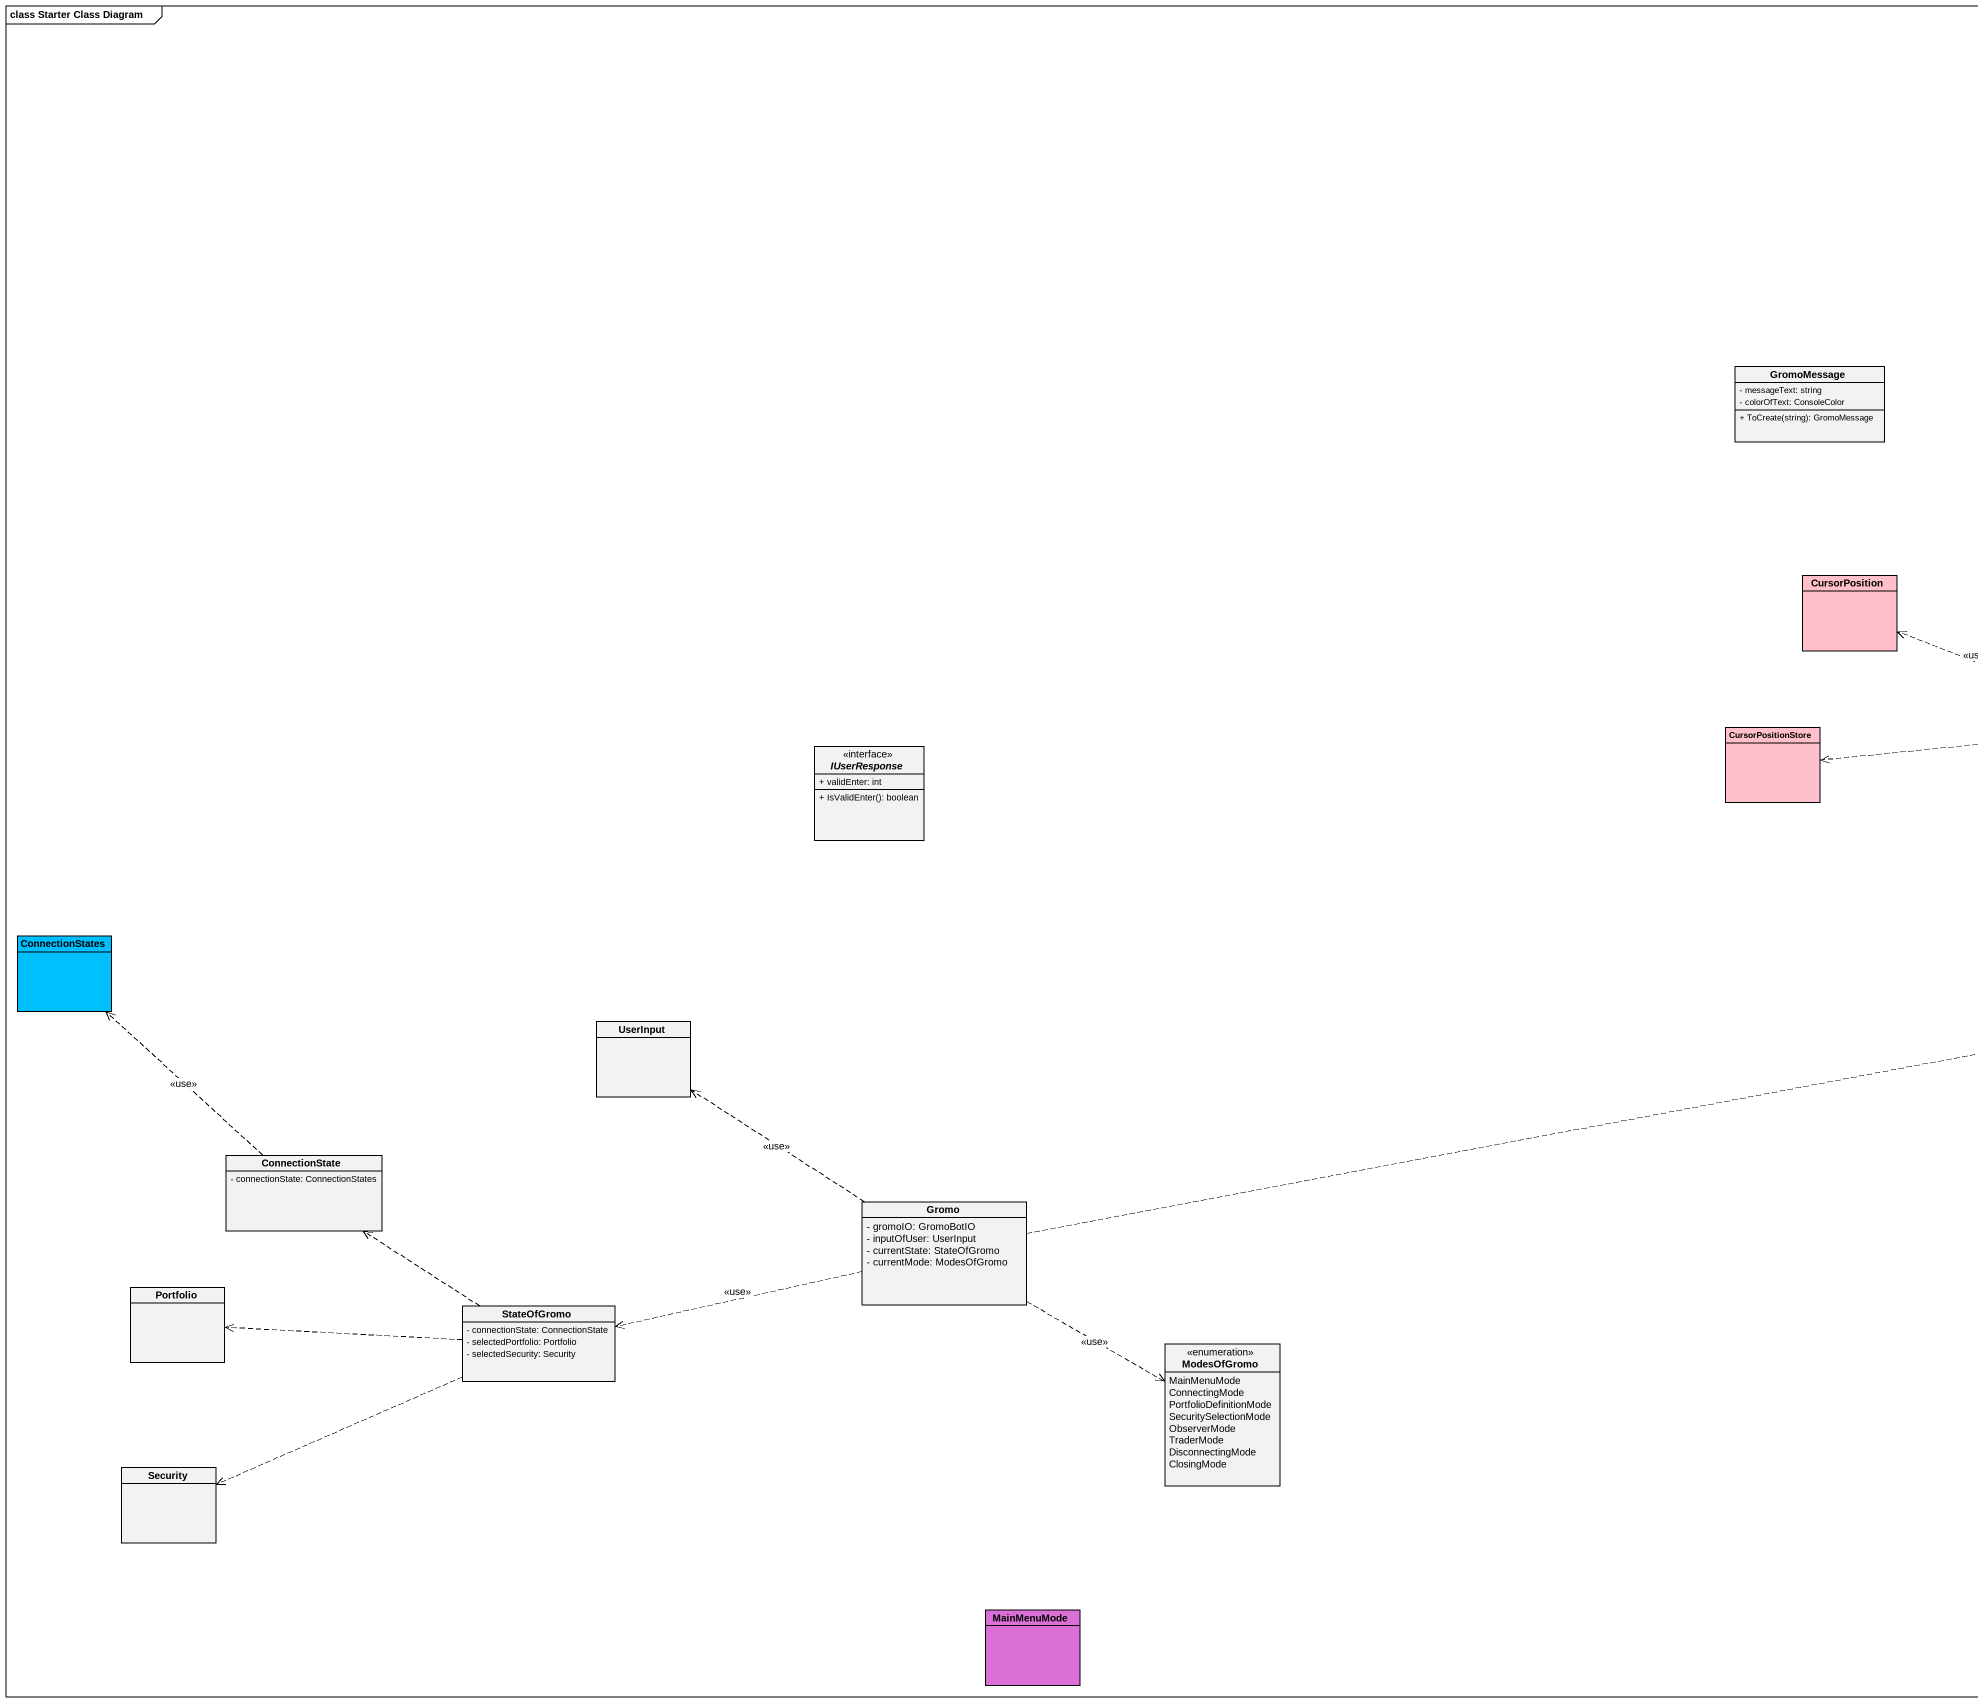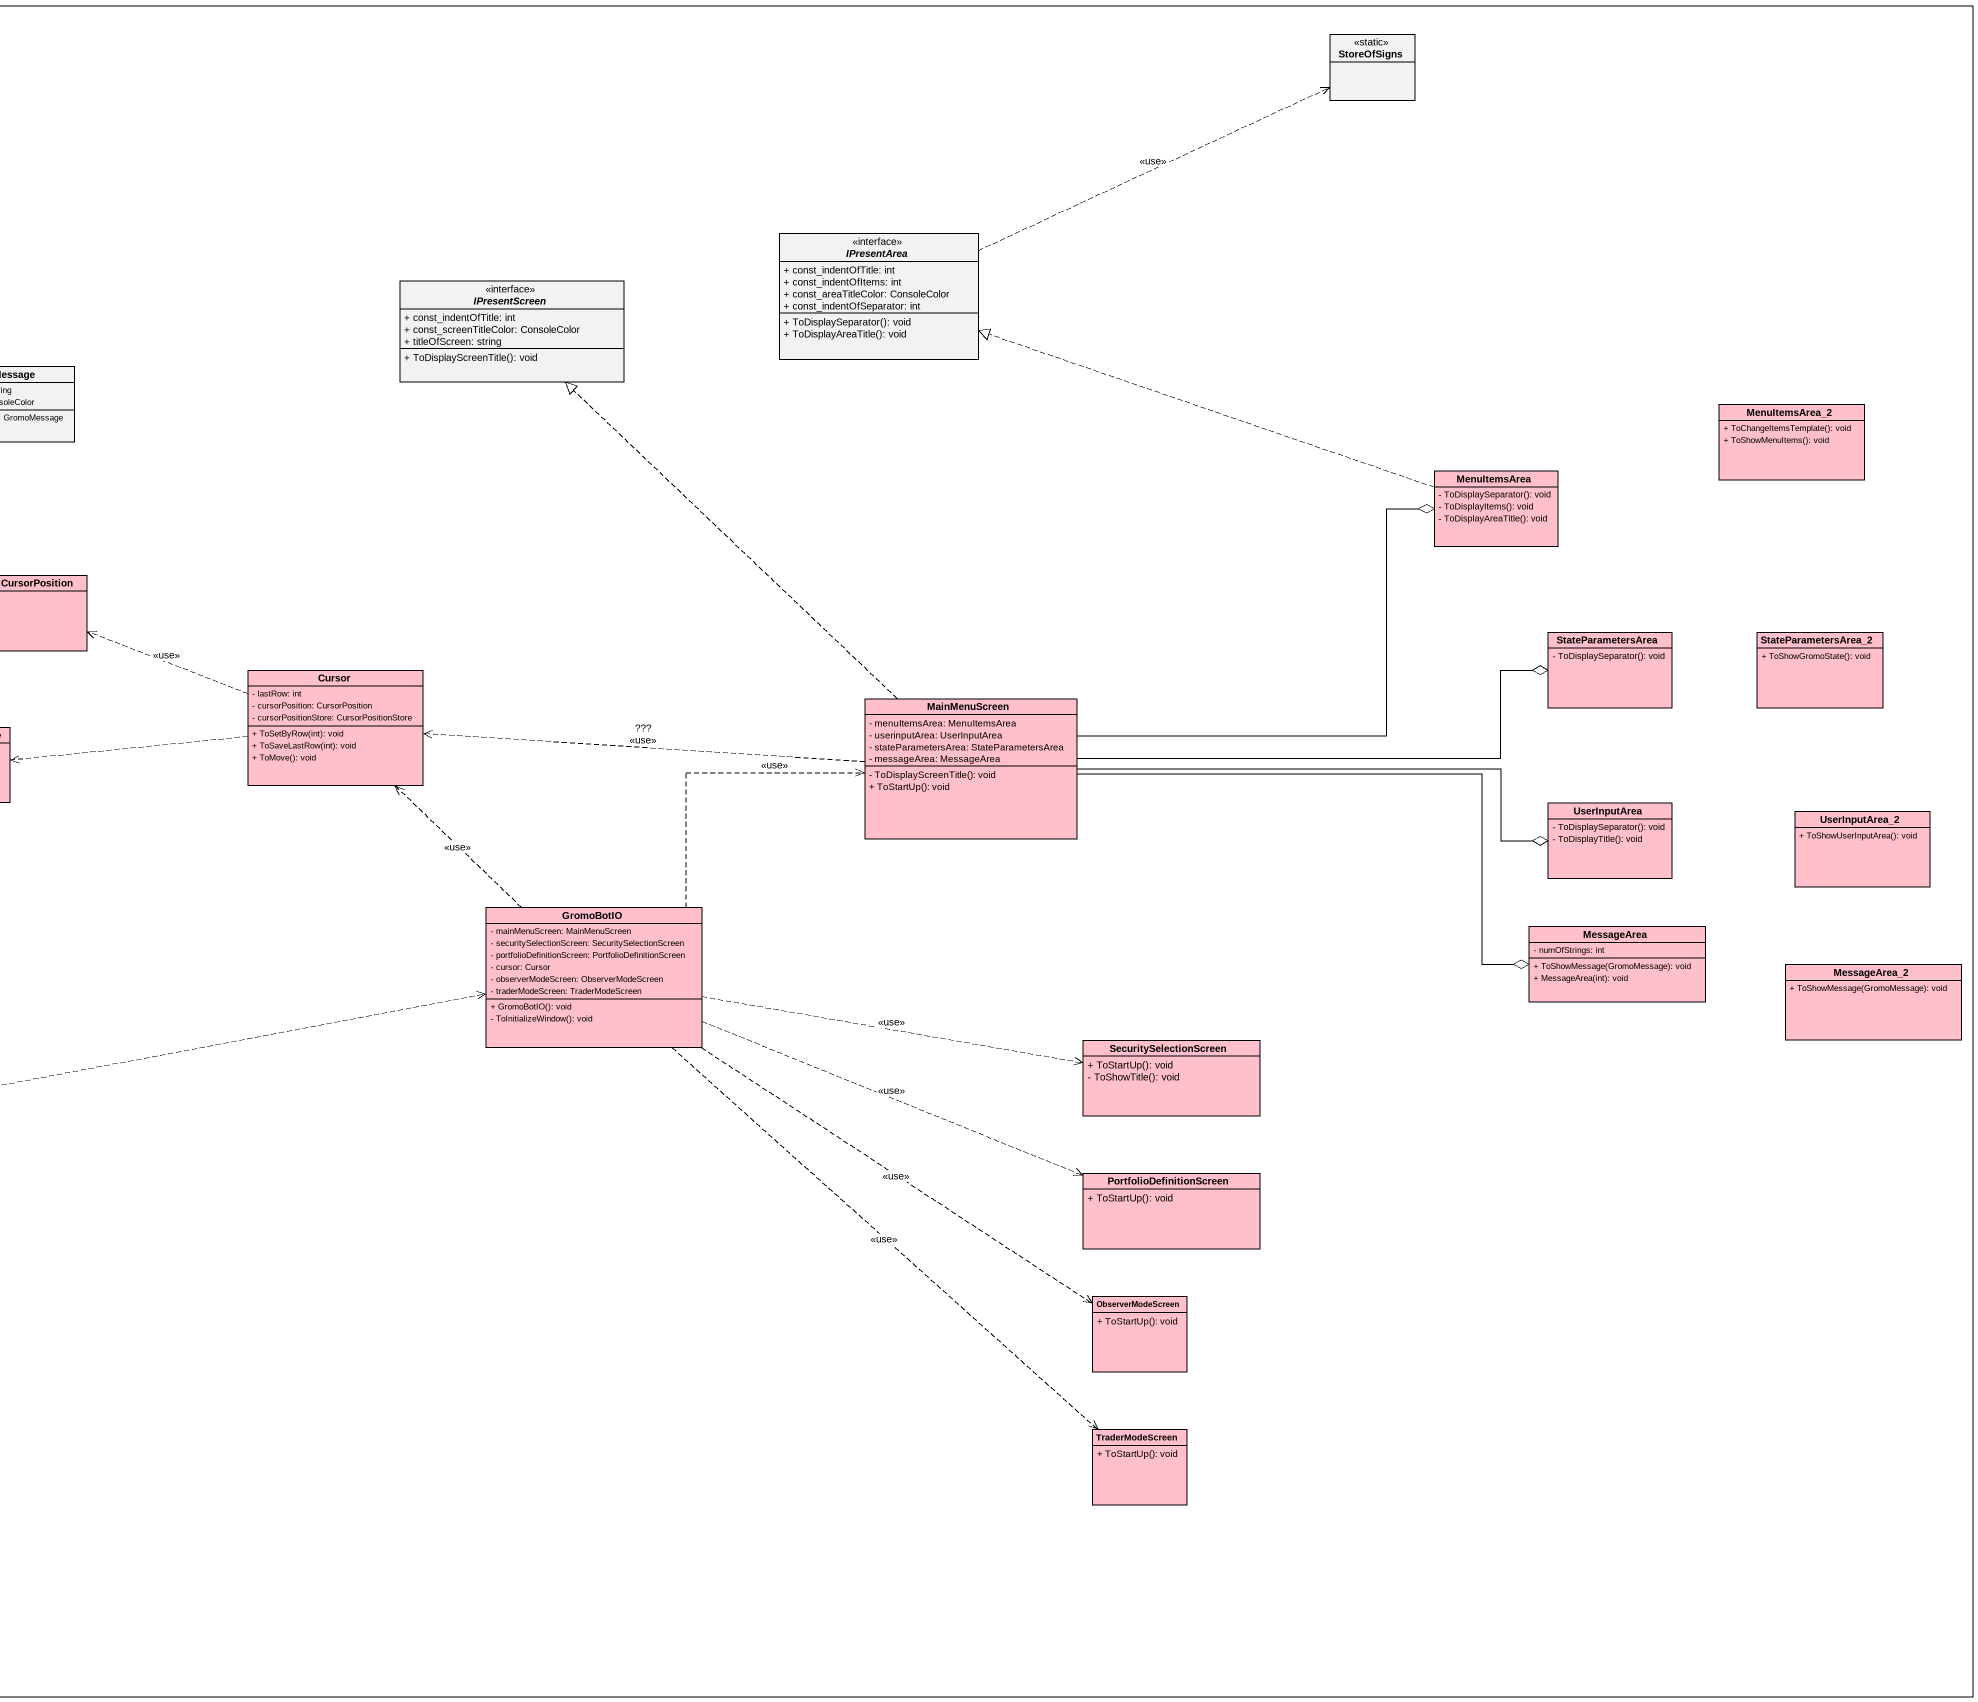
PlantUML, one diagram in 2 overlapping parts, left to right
@startuml
mainframe class Starter Class Diagram
hide circle
hide empty members
skinparam classAttributeIconSize 0
class StoreOfSigns <<static>>
interface IPresentArea {
  + const_indentOfTitle: int
  + const_indentOfItems: int
  + const_areaTitleColor: ConsoleColor
  + const_indentOfSeparator: int
  + ToDisplaySeparator(): void
  + ToDisplayAreaTitle(): void
}
interface IPresentScreen {
  + const_indentOfTitle: int
  + const_screenTitleColor: ConsoleColor
  + titleOfScreen: string
  + ToDisplayScreenTitle(): void
}
class GromoMessage {
  - messageText: string
  - colorOfText: ConsoleColor
  + ToCreate(string): GromoMessage
}
class MenuItemsArea_2 #FFC0CB {
  + ToChangeItemsTemplate(): void
  + ToShowMenuItems(): void
}
class MenuItemsArea #FFC0CB {
  - ToDisplaySeparator(): void
  - ToDisplayItems(): void
  - ToDisplayAreaTitle(): void
}
class CursorPosition #FFC0CB
class StateParametersArea #FFC0CB {
  - ToDisplaySeparator(): void
}
class StateParametersArea_2 #FFC0CB {
  + ToShowGromoState(): void
}
class Cursor #FFC0CB {
  - lastRow: int
  - cursorPosition: CursorPosition
  - cursorPositionStore: CursorPositionStore
  + ToSetByRow(int): void
  + ToSaveLastRow(int): void
  + ToMove(): void
}
class CursorPositionStore #FFC0CB
class MainMenuScreen #FFC0CB {
  - menuItemsArea: MenuItemsArea
  - userinputArea: UserInputArea
  - stateParametersArea: StateParametersArea
  - messageArea: MessageArea
  - ToDisplayScreenTitle(): void
  + ToStartUp(): void
}
interface IUserResponse {
  + validEnter: int
  + IsValidEnter(): boolean
}
class UserInputArea #FFC0CB {
  - ToDisplaySeparator(): void
  - ToDisplayTitle(): void
}
class UserInputArea_2 #FFC0CB {
  + ToShowUserInputArea(): void
}
class GromoBotIO #FFC0CB {
  - mainMenuScreen: MainMenuScreen
  - securitySelectionScreen: SecuritySelectionScreen
  - portfolioDefinitionScreen: PortfolioDefinitionScreen
  - cursor: Cursor
  - observerModeScreen: ObserverModeScreen
  - traderModeScreen: TraderModeScreen
  + GromoBotIO(): void
  - ToInitializeWindow(): void
}
class ConnectionStates #00BFFF
class MessageArea #FFC0CB {
  - numOfStrings: int
  + ToShowMessage(GromoMessage): void
  + MessageArea(int): void
}
class MessageArea_2 #FFC0CB {
  + ToShowMessage(GromoMessage): void
}
class UserInput
class SecuritySelectionScreen #FFC0CB {
  + ToStartUp(): void
  - ToShowTitle(): void
}
class ConnectionState {
  - connectionState: ConnectionStates
}
class Gromo {
  - gromoIO: GromoBotIO
  - inputOfUser: UserInput
  - currentState: StateOfGromo
  - currentMode: ModesOfGromo
}
class PortfolioDefinitionScreen #FFC0CB {
  + ToStartUp(): void
}
class Portfolio
class StateOfGromo {
  - connectionState: ConnectionState
  - selectedPortfolio: Portfolio
  - selectedSecurity: Security
}
class ObserverModeScreen #FFC0CB {
  + ToStartUp(): void
}
enum ModesOfGromo {
  MainMenuMode
  ConnectingMode
  PortfolioDefinitionMode
  SecuritySelectionMode
  ObserverMode
  TraderMode
  DisconnectingMode
  ClosingMode
}
class TraderModeScreen #FFC0CB {
  + ToStartUp(): void
}
class Security
class MainMenuMode #DA70D6
IPresentArea .right.> StoreOfSigns : <<use>>
MenuItemsArea .left.|> IPresentArea
MenuItemsArea .left.|> IPresentArea
Cursor .left.> CursorPosition : <<use>>
Cursor .left.> CursorPositionStore
MainMenuScreen .up.|> IPresentScreen
MainMenuScreen -right-o MenuItemsArea
MainMenuScreen -right-o StateParametersArea
MainMenuScreen .left.> Cursor : ???\n<<use>>
MainMenuScreen -right-o UserInputArea
MainMenuScreen -right-o MessageArea
GromoBotIO .up.> Cursor : <<use>>
GromoBotIO .right.> MainMenuScreen : <<use>>
GromoBotIO .right.> SecuritySelectionScreen : <<use>>
GromoBotIO .right.> PortfolioDefinitionScreen : <<use>>
GromoBotIO ..> ObserverModeScreen : <<use>>
GromoBotIO ..> TraderModeScreen : <<use>>
ConnectionState .up.> ConnectionStates : <<use>>
Gromo .right.> GromoBotIO
Gromo .up.> UserInput : <<use>>
Gromo .left.> StateOfGromo : <<use>>
Gromo .right.> ModesOfGromo : <<use>>
StateOfGromo .up.> ConnectionState
StateOfGromo .left.> Portfolio
StateOfGromo .left.> Security
@enduml
